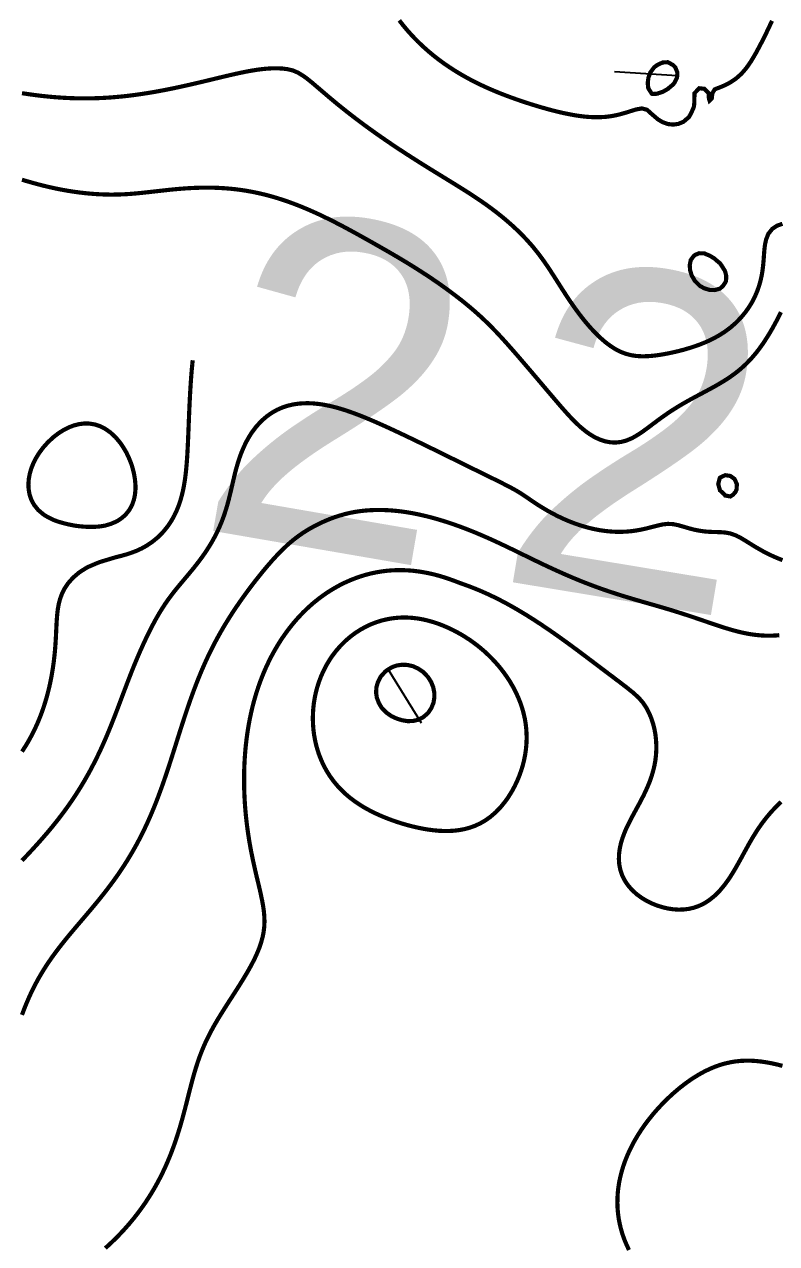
# Model space of a CAD drawing. Extents: x 570309 to 580772, y 150222 to 156182.
# Drawn here: x 575529 to 576974, y 151518 to 153860 of the extents above; entities that cross this region are included whole.
import ezdxf
from ezdxf.enums import TextEntityAlignment as Align

# ---------------------------------------------------------------- set-up
doc = ezdxf.new("R2010")
doc.units = 0
for name, color, linetype in [('Contour_Annotations', 2, 'CONTINUOUS'), ('Contour_Hachures', 3, 'CONTINUOUS'), ('Contour_Lines', 1, 'CONTINUOUS')]:
    doc.layers.add(name, color=color, linetype=linetype)
doc.styles.get("Standard").update_dxf_attribs({"font": 'txt', "width": 1.371482})

msp = doc.modelspace()

# ---------------------------------------------------------------- linework, layer by layer
at = {"layer": 'Contour_Hachures', "color": 7}
for p, q in [((576782.98, 153760.65), (576662.7, 153768.67)), ((576228.15, 152620.92), (576291.37, 152518.27))]:
    msp.add_line(p, q, dxfattribs=at)
at = {"layer": 'Contour_Lines', "color": 7, "const_width": 8, "flags": 128}
for points in [[(576965.24, 153866.45), (576960.9, 153857.31), (576956.16, 153847.3), (576955.24, 153845.34), (576951.22, 153837.3), (576946.24, 153827.29), (576945.23, 153825.25), (576941.03, 153817.29), (576935.72, 153807.29), (576935.23, 153806.36), (576929.99, 153797.28), (576925.22, 153789.3), (576923.89, 153787.28), (576916.93, 153777.27), (576915.22, 153774.98), (576908.58, 153767.27), (576905.22, 153763.71), (576897.96, 153757.26), (576895.21, 153755.03), (576885.21, 153748.31), (576883.3, 153747.26), (576875.2, 153743.03), (576865.2, 153738.72), (576861.22, 153737.25), (576855.2, 153734.96), (576850.51, 153727.25), (576849.43, 153717.24), (576845.19, 153713.25), (576843.98, 153717.24), (576843.85, 153727.25), (576835.19, 153735.9), (576825.18, 153737.02), (576816.24, 153727.25), (576816.09, 153717.24), (576815.79, 153707.24), (576815.18, 153701.79), (576813.52, 153697.24), (576808.8, 153687.23), (576805.18, 153681.02), (576800.42, 153677.23), (576795.17, 153672.62), (576785.17, 153668.51), (576775.49, 153667.22), (576775.16, 153667.17), (576774.61, 153667.22), (576765.16, 153668.24), (576755.15, 153671.84), (576746.06, 153677.23), (576745.15, 153677.99), (576735.15, 153686.66), (576734.33, 153687.23), (576725.14, 153695.6), (576719.08, 153697.24), (576715.14, 153698.28), (576710.17, 153697.24), (576705.13, 153696.54), (576695.13, 153693.5), (576685.13, 153690.3), (576675.12, 153687.44), (576674.31, 153687.23), (576665.12, 153685.02), (576655.11, 153683.2), (576645.11, 153682), (576635.11, 153681.39), (576625.1, 153681.32), (576615.1, 153681.73), (576605.09, 153682.57), (576595.09, 153683.79), (576585.09, 153685.35), (576575.08, 153687.2), (576574.93, 153687.23), (576565.08, 153689.25), (576555.07, 153691.54), (576545.07, 153694.02), (576535.07, 153696.68), (576533.15, 153697.24), (576525.06, 153699.47), (576515.06, 153702.4), (576505.05, 153705.46), (576499.54, 153707.24), (576495.05, 153708.65), (576485.05, 153711.95), (576475.04, 153715.38), (576469.84, 153717.24), (576465.04, 153718.94), (576455.03, 153722.65), (576445.03, 153726.52), (576443.22, 153727.25), (576435.03, 153730.56), (576425.02, 153734.78), (576419.46, 153737.25), (576415.02, 153739.22), (576405.01, 153743.89), (576398.13, 153747.26), (576395.01, 153748.8), (576385.01, 153753.97), (576378.97, 153757.26), (576375, 153759.44), (576365, 153765.22), (576361.63, 153767.27), (576354.99, 153771.35), (576345.84, 153777.27), (576344.99, 153777.83), (576334.98, 153784.73), (576331.46, 153787.28), (576324.98, 153792.05), (576318.22, 153797.28), (576314.98, 153799.85), (576306.01, 153807.29), (576304.97, 153808.17), (576294.97, 153817.06), (576294.72, 153817.29), (576284.96, 153826.6), (576284.27, 153827.29), (576274.96, 153836.87), (576274.55, 153837.3), (576265.53, 153847.3), (576264.96, 153847.96), (576257.13, 153857.31), (576254.95, 153860.05), (576249.32, 153867.31)], [(576985.25, 153476.72), (576975.24, 153473.23), (576966.01, 153467.13), (576965.24, 153466.3), (576957.92, 153457.13), (576955.24, 153450.11), (576953.99, 153447.12), (576951.74, 153437.12), (576950.52, 153427.11), (576949.74, 153417.11), (576949.04, 153407.1), (576948.16, 153397.1), (576946.93, 153387.1), (576945.25, 153377.09), (576945.23, 153377.03), (576943.01, 153367.09), (576940.16, 153357.08), (576936.63, 153347.08), (576935.23, 153343.73), (576932.34, 153337.07), (576927.24, 153327.07), (576925.22, 153323.58), (576921.18, 153317.06), (576915.22, 153308.44), (576914.16, 153307.06), (576905.92, 153297.05), (576905.22, 153296.25), (576896.2, 153287.05), (576895.21, 153286.08), (576885.21, 153277.41), (576884.72, 153277.05), (576875.2, 153269.95), (576870.71, 153267.04), (576865.2, 153263.46), (576855.2, 153257.79), (576853.67, 153257.04), (576845.19, 153252.78), (576835.19, 153248.35), (576831.78, 153247.03), (576825.18, 153244.41), (576815.18, 153240.87), (576805.18, 153237.68), (576802.86, 153237.03), (576795.17, 153234.8), (576785.17, 153232.2), (576775.16, 153229.85), (576765.16, 153227.74), (576761.18, 153227.02), (576755.15, 153225.89), (576745.15, 153224.35), (576735.15, 153223.17), (576725.14, 153222.43), (576715.14, 153222.26), (576705.13, 153222.82), (576695.13, 153224.29), (576685.13, 153226.85), (576684.63, 153227.02), (576675.12, 153230.58), (576665.12, 153235.61), (576662.81, 153237.03), (576655.11, 153241.9), (576648.24, 153247.03), (576645.11, 153249.43), (576636.32, 153257.04), (576635.11, 153258.11), (576625.95, 153267.04), (576625.1, 153267.88), (576616.59, 153277.05), (576615.1, 153278.69), (576607.97, 153287.05), (576605.09, 153290.5), (576599.9, 153297.05), (576595.09, 153303.27), (576592.27, 153307.06), (576585.09, 153316.93), (576584.99, 153317.06), (576578.07, 153327.07), (576575.08, 153331.46), (576571.35, 153337.07), (576565.08, 153346.66), (576564.81, 153347.08), (576558.41, 153357.08), (576555.07, 153362.32), (576552.05, 153367.09), (576545.66, 153377.09), (576545.07, 153378.02), (576539.18, 153387.1), (576535.07, 153393.31), (576532.49, 153397.1), (576525.53, 153407.1), (576525.06, 153407.77), (576518.16, 153417.11), (576515.06, 153421.2), (576510.32, 153427.11), (576505.05, 153433.54), (576501.94, 153437.12), (576495.05, 153444.9), (576492.95, 153447.12), (576485.05, 153455.42), (576483.31, 153457.13), (576475.04, 153465.24), (576472.99, 153467.13), (576465.04, 153474.48), (576462, 153477.14), (576455.03, 153483.22), (576450.32, 153487.14), (576445.03, 153491.53), (576437.94, 153497.15), (576435.03, 153499.44), (576425.02, 153507), (576424.81, 153507.15), (576415.02, 153514.25), (576410.88, 153517.15), (576405.01, 153521.22), (576396.19, 153527.16), (576395.01, 153527.94), (576385.01, 153534.47), (576380.83, 153537.16), (576375, 153540.86), (576365, 153547.14), (576364.95, 153547.17), (576354.99, 153553.35), (576348.81, 153557.17), (576344.99, 153559.51), (576334.98, 153565.66), (576332.52, 153567.18), (576324.98, 153571.8), (576316.26, 153577.18), (576314.98, 153577.97), (576304.97, 153584.16), (576300.13, 153587.19), (576294.97, 153590.41), (576284.96, 153596.7), (576284.19, 153597.19), (576274.96, 153603.06), (576268.52, 153607.19), (576264.96, 153609.49), (576254.95, 153616.01), (576253.13, 153617.2), (576244.95, 153622.61), (576238.05, 153627.2), (576234.94, 153629.3), (576224.94, 153636.09), (576223.31, 153637.21), (576214.94, 153643), (576208.89, 153647.21), (576204.93, 153650.02), (576194.93, 153657.14), (576194.82, 153657.22), (576184.92, 153664.42), (576181.07, 153667.22), (576174.92, 153671.82), (576167.68, 153677.23), (576164.92, 153679.35), (576154.91, 153687.04), (576154.66, 153687.23), (576144.91, 153694.91), (576141.94, 153697.24), (576134.9, 153702.94), (576129.58, 153707.24), (576124.9, 153711.14), (576117.54, 153717.24), (576114.9, 153719.49), (576105.74, 153727.25), (576104.89, 153727.98), (576094.89, 153736.55), (576094.06, 153737.25), (576084.88, 153745.06), (576082.29, 153747.26), (576074.88, 153753.28), (576069.77, 153757.26), (576064.88, 153760.74), (576054.87, 153766.82), (576053.88, 153767.27), (576044.87, 153771.12), (576034.86, 153773.54), (576024.86, 153774.82), (576014.86, 153775.31), (576004.85, 153775.2), (575994.85, 153774.61), (575984.84, 153773.61), (575974.84, 153772.27), (575964.84, 153770.65), (575954.83, 153768.8), (575947.35, 153767.27), (575944.83, 153766.76), (575934.82, 153764.58), (575924.82, 153762.3), (575914.82, 153759.95), (575904.81, 153757.56), (575903.6, 153757.26), (575894.81, 153755.15), (575884.8, 153752.73), (575874.8, 153750.33), (575864.79, 153747.95), (575861.85, 153747.26), (575854.79, 153745.61), (575844.79, 153743.32), (575834.78, 153741.08), (575824.78, 153738.9), (575816.97, 153737.25), (575814.77, 153736.8), (575804.77, 153734.76), (575794.77, 153732.82), (575784.76, 153730.96), (575774.76, 153729.2), (575764.75, 153727.55), (575762.82, 153727.25), (575754.75, 153726), (575744.75, 153724.57), (575734.74, 153723.25), (575724.74, 153722.06), (575714.73, 153721), (575704.73, 153720.08), (575694.73, 153719.29), (575684.72, 153718.64), (575674.72, 153718.14), (575664.71, 153717.78), (575654.71, 153717.56), (575644.71, 153717.49), (575634.7, 153717.57), (575624.7, 153717.79), (575614.69, 153718.16), (575604.69, 153718.67), (575594.69, 153719.32), (575584.68, 153720.1), (575574.68, 153721.03), (575564.67, 153722.08), (575554.67, 153723.25), (575544.67, 153724.56), (575534.66, 153725.98), (575526.36, 153727.25), (575524.66, 153727.51)], [(576735.15, 153725.98), (576733.72, 153727.25), (576727.46, 153737.25), (576726.47, 153747.26), (576727.8, 153757.26), (576731.4, 153767.27), (576735.15, 153772.19), (576738.91, 153777.27), (576745.15, 153781.9), (576755.15, 153786.46), (576765.16, 153786.98), (576775.16, 153781.48), (576779.29, 153777.27), (576783.42, 153767.27), (576782.76, 153757.26), (576777.66, 153747.26), (576775.16, 153744.17), (576766.74, 153737.25), (576765.16, 153735.75), (576755.15, 153730.01), (576746.28, 153727.25), (576745.15, 153726.51), (576735.15, 153725.98)], [(576982.36, 153307.06), (576977.34, 153297.05), (576975.24, 153292.98), (576972.08, 153287.05), (576966.59, 153277.05), (576965.24, 153274.62), (576960.77, 153267.04), (576955.24, 153257.96), (576954.63, 153257.04), (576948.01, 153247.03), (576945.23, 153242.94), (576940.87, 153237.03), (576935.23, 153229.6), (576933.08, 153227.02), (576925.22, 153217.83), (576924.46, 153217.02), (576915.22, 153207.46), (576914.74, 153207.01), (576905.22, 153198.32), (576903.63, 153197.01), (576895.21, 153190.21), (576890.85, 153187.01), (576885.21, 153182.95), (576876.2, 153177), (576875.2, 153176.36), (576865.2, 153170.25), (576859.55, 153167), (576855.2, 153164.52), (576845.19, 153159.02), (576841.41, 153156.99), (576835.19, 153153.66), (576825.18, 153148.34), (576822.65, 153146.99), (576815.18, 153142.99), (576805.18, 153137.5), (576804.26, 153136.98), (576795.17, 153131.85), (576786.97, 153126.98), (576785.17, 153125.91), (576775.16, 153119.68), (576771.06, 153116.97), (576765.16, 153113.1), (576756.43, 153106.97), (576755.15, 153106.09), (576745.15, 153098.82), (576742.73, 153096.96), (576735.15, 153091.36), (576729.44, 153086.96), (576725.14, 153083.84), (576715.75, 153076.96), (576715.14, 153076.54), (576705.13, 153070.09), (576699.66, 153066.95), (576695.13, 153064.56), (576685.13, 153060.41), (576675.12, 153057.74), (576667.78, 153056.95), (576665.12, 153056.65), (576657.54, 153056.95), (576655.11, 153057.05), (576645.11, 153058.9), (576635.11, 153062.15), (576625.1, 153066.66), (576624.56, 153066.95), (576615.1, 153072.71), (576608.99, 153076.96), (576605.09, 153079.98), (576596.74, 153086.96), (576595.09, 153088.47), (576586.17, 153096.96), (576585.09, 153098.08), (576576.55, 153106.97), (576575.08, 153108.58), (576567.47, 153116.97), (576565.08, 153119.72), (576558.7, 153126.98), (576555.07, 153131.24), (576550.1, 153136.98), (576545.07, 153142.94), (576541.58, 153146.99), (576535.07, 153154.71), (576533.1, 153156.99), (576525.06, 153166.48), (576524.62, 153167), (576516.13, 153177), (576515.06, 153178.28), (576507.62, 153187.01), (576505.05, 153190.07), (576499.1, 153197.01), (576495.05, 153201.81), (576490.55, 153207.01), (576485.05, 153213.48), (576481.96, 153217.02), (576475.04, 153225.08), (576473.32, 153227.02), (576465.04, 153236.53), (576464.59, 153237.03), (576455.72, 153247.03), (576455.03, 153247.82), (576446.66, 153257.04), (576445.03, 153258.85), (576437.36, 153267.04), (576435.03, 153269.54), (576427.72, 153277.05), (576425.02, 153279.82), (576417.69, 153287.05), (576415.02, 153289.67), (576407.17, 153297.05), (576405.01, 153299.06), (576396.1, 153307.06), (576395.01, 153308.03), (576385.01, 153316.61), (576384.46, 153317.06), (576375, 153324.86), (576372.24, 153327.07), (576365, 153332.82), (576359.49, 153337.07), (576354.99, 153340.52), (576346.21, 153347.08), (576344.99, 153347.99), (576334.98, 153355.25), (576332.41, 153357.08), (576324.98, 153362.34), (576318.08, 153367.09), (576314.98, 153369.22), (576304.97, 153375.95), (576303.23, 153377.09), (576294.97, 153382.52), (576287.83, 153387.1), (576284.96, 153388.94), (576274.96, 153395.23), (576271.91, 153397.1), (576264.96, 153401.4), (576255.49, 153407.1), (576254.95, 153407.43), (576244.95, 153413.4), (576238.59, 153417.11), (576234.94, 153419.26), (576224.94, 153425.05), (576221.32, 153427.11), (576214.94, 153430.79), (576204.93, 153436.48), (576203.8, 153437.12), (576194.93, 153442.15), (576186.07, 153447.12), (576184.92, 153447.77), (576174.92, 153453.36), (576168.09, 153457.13), (576164.92, 153458.89), (576154.91, 153464.35), (576149.73, 153467.13), (576144.91, 153469.73), (576134.9, 153475), (576130.76, 153477.14), (576124.9, 153480.17), (576114.9, 153485.2), (576110.91, 153487.14), (576104.89, 153490.09), (576094.89, 153494.83), (576089.8, 153497.15), (576084.88, 153499.4), (576074.88, 153503.81), (576066.94, 153507.15), (576064.88, 153508.02), (576054.87, 153512.06), (576044.87, 153515.88), (576041.34, 153517.15), (576034.86, 153519.5), (576024.86, 153522.9), (576014.86, 153526.07), (576011.17, 153527.16), (576004.85, 153529.03), (575994.85, 153531.74), (575984.84, 153534.22), (575974.84, 153536.45), (575971.25, 153537.16), (575964.84, 153538.44), (575954.83, 153540.2), (575944.83, 153541.72), (575934.82, 153543.01), (575924.82, 153544.06), (575914.82, 153544.89), (575904.81, 153545.51), (575894.81, 153545.91), (575884.8, 153546.11), (575874.8, 153546.11), (575864.79, 153545.93), (575854.79, 153545.58), (575844.79, 153545.06), (575834.78, 153544.39), (575824.78, 153543.58), (575814.77, 153542.66), (575804.77, 153541.64), (575794.77, 153540.55), (575784.76, 153539.41), (575774.76, 153538.27), (575764.84, 153537.16), (575764.75, 153537.15), (575754.75, 153536.08), (575744.75, 153535.11), (575734.74, 153534.26), (575724.74, 153533.58), (575714.73, 153533.1), (575704.73, 153532.82), (575694.73, 153532.76), (575684.72, 153532.92), (575674.72, 153533.3), (575664.71, 153533.89), (575654.71, 153534.68), (575644.71, 153535.68), (575634.7, 153536.86), (575632.51, 153537.16), (575624.7, 153538.22), (575614.69, 153539.75), (575604.69, 153541.48), (575594.69, 153543.39), (575584.68, 153545.49), (575577.32, 153547.17), (575574.68, 153547.76), (575564.67, 153550.17), (575554.67, 153552.75), (575544.67, 153555.49), (575538.84, 153557.17), (575534.66, 153558.35), (575524.66, 153561.31)], [(576835.19, 153352.82), (576827.19, 153357.08), (576825.18, 153358.9), (576816.91, 153367.09), (576815.18, 153370.29), (576811.03, 153377.09), (576807.9, 153387.1), (576807.11, 153397.1), (576809.13, 153407.1), (576815.18, 153415.33), (576817.86, 153417.11), (576825.18, 153420.15), (576835.19, 153419.97), (576841.34, 153417.11), (576845.19, 153415.75), (576855.2, 153409.55), (576857.75, 153407.1), (576865.2, 153400.91), (576867.94, 153397.1), (576874.28, 153387.1), (576875.2, 153384.79), (576877.21, 153377.09), (576876.88, 153367.09), (576875.2, 153363.55), (576870.78, 153357.08), (576865.2, 153352.26), (576855.2, 153349.41), (576845.19, 153349.74), (576835.19, 153352.82)], [(575851.74, 153207.01), (575850.8, 153197.01), (575849.96, 153187.01), (575849.2, 153177), (575848.52, 153167), (575847.91, 153156.99), (575847.34, 153146.99), (575846.82, 153136.98), (575846.35, 153126.98), (575845.9, 153116.97), (575845.47, 153106.97), (575845.06, 153096.96), (575844.79, 153090.19), (575844.66, 153086.96), (575844.26, 153076.96), (575843.84, 153066.95), (575843.4, 153056.95), (575842.92, 153046.94), (575842.39, 153036.94), (575841.77, 153026.93), (575841.04, 153016.93), (575840.17, 153006.92), (575839.12, 152996.92), (575837.84, 152986.91), (575836.28, 152976.91), (575834.78, 152969), (575834.39, 152966.91), (575832.11, 152956.9), (575829.36, 152946.9), (575826.05, 152936.89), (575824.78, 152933.63), (575822.12, 152926.89), (575817.43, 152916.88), (575814.77, 152912.04), (575811.86, 152906.88), (575805.24, 152896.87), (575804.77, 152896.24), (575797.33, 152886.87), (575794.77, 152884.01), (575787.8, 152876.87), (575784.76, 152874.05), (575776.07, 152866.86), (575774.76, 152865.85), (575764.75, 152859.06), (575760.92, 152856.86), (575754.75, 152853.42), (575744.75, 152848.81), (575739.54, 152846.85), (575734.74, 152844.98), (575724.74, 152841.71), (575714.73, 152838.95), (575706.24, 152836.85), (575704.73, 152836.4), (575694.73, 152833.45), (575684.72, 152830.4), (575674.72, 152827.37), (575673.02, 152826.84), (575664.71, 152823.38), (575654.71, 152819.11), (575649.78, 152816.84), (575644.71, 152813.73), (575634.7, 152807.33), (575633.95, 152806.83), (575624.7, 152798.8), (575622.42, 152796.83), (575614.69, 152788.09), (575613.57, 152786.82), (575606.78, 152776.82), (575604.69, 152772.78), (575601.68, 152766.82), (575597.96, 152756.81), (575595.29, 152746.81), (575594.69, 152743.55), (575593.5, 152736.8), (575592.31, 152726.8), (575591.51, 152716.79), (575590.93, 152706.79), (575590.45, 152696.78), (575589.98, 152686.78), (575589.43, 152676.77), (575588.77, 152666.77), (575587.96, 152656.77), (575586.97, 152646.76), (575585.81, 152636.76), (575584.68, 152628.48), (575584.45, 152626.75), (575582.9, 152616.75), (575581.14, 152606.74), (575579.16, 152596.74), (575576.95, 152586.73), (575574.68, 152577.46), (575574.5, 152576.73), (575571.81, 152566.73), (575568.84, 152556.72), (575565.59, 152546.72), (575564.67, 152544.12), (575562.05, 152536.71), (575558.18, 152526.71), (575554.67, 152518.35), (575553.97, 152516.7), (575549.4, 152506.7), (575544.67, 152497.14), (575544.44, 152496.69), (575539.06, 152486.69), (575534.66, 152479.08), (575533.25, 152476.68), (575526.95, 152466.68), (575524.66, 152463.25)], [(575852.56, 153214.68), (575851.74, 153207.01)], [(576985.25, 152830.84), (576975.24, 152834.82), (576970.44, 152836.85), (576965.24, 152839.24), (576955.24, 152844.09), (576949.76, 152846.85), (576945.23, 152849.39), (576935.23, 152855.11), (576932.12, 152856.86), (576925.22, 152861.25), (576916.01, 152866.86), (576915.22, 152867.41), (576905.22, 152873.47), (576898.25, 152876.87), (576895.21, 152878.49), (576885.21, 152882.07), (576875.2, 152883.91), (576865.2, 152884.6), (576855.2, 152884.84), (576845.19, 152885.19), (576835.19, 152886.01), (576829.22, 152886.87), (576825.18, 152887.42), (576815.18, 152889.45), (576805.18, 152892.1), (576795.17, 152895.09), (576788.7, 152896.87), (576785.17, 152897.94), (576775.16, 152899.99), (576765.16, 152900.5), (576755.15, 152899.39), (576745.15, 152897.18), (576744.09, 152896.87), (576735.15, 152894.6), (576725.14, 152892.02), (576715.14, 152889.73), (576705.13, 152887.87), (576698.03, 152886.87), (576695.13, 152886.48), (576685.13, 152885.59), (576675.12, 152885.19), (576665.12, 152885.27), (576655.11, 152885.83), (576645.11, 152886.84), (576644.93, 152886.87), (576635.11, 152888.27), (576625.1, 152890.14), (576615.1, 152892.43), (576605.09, 152895.14), (576599.52, 152896.87), (576595.09, 152898.24), (576585.09, 152901.73), (576575.08, 152905.64), (576572.18, 152906.88), (576565.08, 152909.93), (576555.07, 152914.62), (576550.58, 152916.88), (576545.07, 152919.71), (576535.07, 152925.19), (576532.12, 152926.89), (576525.06, 152931.07), (576515.73, 152936.89), (576515.06, 152937.33), (576505.05, 152943.97), (576500.68, 152946.9), (576495.05, 152950.87), (576486.06, 152956.9), (576485.05, 152957.6), (576475.04, 152963.74), (576469.41, 152966.91), (576465.04, 152969.28), (576455.03, 152974.52), (576450.38, 152976.91), (576445.03, 152979.61), (576435.03, 152984.62), (576430.37, 152986.91), (576425.02, 152989.56), (576415.02, 152994.47), (576410, 152996.92), (576405.01, 152999.37), (576395.01, 153004.28), (576389.59, 153006.92), (576385.01, 153009.2), (576375, 153014.12), (576369.27, 153016.93), (576365, 153019.06), (576354.99, 153023.99), (576348.98, 153026.93), (576344.99, 153028.92), (576334.98, 153033.85), (576328.65, 153036.94), (576324.98, 153038.77), (576314.98, 153043.67), (576308.24, 153046.94), (576304.97, 153048.56), (576294.97, 153053.44), (576287.68, 153056.95), (576284.96, 153058.28), (576274.96, 153063.11), (576266.91, 153066.95), (576264.96, 153067.9), (576254.95, 153072.66), (576245.82, 153076.96), (576244.95, 153077.37), (576234.94, 153082.03), (576224.94, 153086.63), (576224.2, 153086.96), (576214.94, 153091.14), (576204.93, 153095.57), (576201.69, 153096.96), (576194.93, 153099.89), (576184.92, 153104.07), (576177.74, 153106.97), (576174.92, 153108.11), (576164.92, 153111.94), (576154.91, 153115.57), (576150.78, 153116.97), (576144.91, 153118.95), (576134.9, 153122.03), (576124.9, 153124.79), (576115.81, 153126.98), (576114.9, 153127.2), (576104.89, 153129.17), (576094.89, 153130.7), (576084.88, 153131.72), (576074.88, 153132.19), (576064.88, 153132.05), (576054.87, 153131.24), (576044.87, 153129.69), (576034.86, 153127.29), (576033.9, 153126.98), (576024.86, 153123.98), (576014.86, 153119.61), (576010.07, 153116.97), (576004.85, 153114.03), (575994.85, 153107.03), (575994.77, 153106.97), (575984.84, 153098.34), (575983.5, 153096.96), (575974.84, 153087.57), (575974.35, 153086.96), (575966.83, 153076.96), (575964.84, 153074.09), (575960.44, 153066.95), (575954.84, 153056.95), (575954.83, 153056.93), (575950.14, 153046.94), (575945.94, 153036.94), (575944.83, 153034.04), (575942.31, 153026.93), (575939.1, 153016.93), (575936.19, 153006.92), (575934.82, 153001.82), (575933.58, 152996.92), (575931.18, 152986.91), (575928.87, 152976.91), (575926.55, 152966.91), (575924.82, 152959.7), (575924.17, 152956.9), (575921.71, 152946.9), (575919.02, 152936.89), (575916.02, 152926.89), (575914.82, 152923.27), (575912.73, 152916.88), (575909.08, 152906.88), (575904.97, 152896.87), (575904.81, 152896.53), (575900.48, 152886.87), (575895.47, 152876.87), (575894.81, 152875.64), (575890.01, 152866.86), (575884.8, 152858.14), (575884.02, 152856.86), (575877.55, 152846.85), (575874.8, 152842.83), (575870.59, 152836.85), (575864.79, 152828.98), (575863.16, 152826.84), (575855.32, 152816.84), (575854.79, 152816.16), (575847.14, 152806.83), (575844.79, 152803.94), (575838.76, 152796.83), (575834.78, 152792.01), (575830.33, 152786.82), (575824.78, 152780.04), (575822.07, 152776.82), (575814.77, 152767.61), (575814.13, 152766.82), (575806.62, 152756.81), (575804.77, 152754.16), (575799.63, 152746.81), (575794.77, 152739.31), (575793.14, 152736.8), (575787.07, 152726.8), (575784.76, 152722.75), (575781.37, 152716.79), (575775.97, 152706.79), (575774.76, 152704.44), (575770.8, 152696.78), (575765.85, 152686.78), (575764.75, 152684.48), (575761.06, 152676.77), (575756.45, 152666.77), (575754.75, 152662.97), (575751.97, 152656.77), (575747.63, 152646.76), (575744.75, 152639.92), (575743.41, 152636.76), (575739.29, 152626.75), (575735.29, 152616.75), (575734.74, 152615.36), (575731.35, 152606.74), (575727.49, 152596.74), (575724.74, 152589.5), (575723.69, 152586.73), (575719.91, 152576.73), (575716.15, 152566.73), (575714.73, 152562.94), (575712.39, 152556.72), (575708.61, 152546.72), (575704.8, 152536.71), (575704.73, 152536.54), (575700.91, 152526.71), (575696.96, 152516.7), (575694.73, 152511.14), (575692.92, 152506.7), (575688.77, 152496.69), (575684.72, 152487.19), (575684.5, 152486.69), (575680.09, 152476.68), (575675.53, 152466.68), (575674.72, 152464.95), (575670.8, 152456.68), (575665.89, 152446.67), (575664.71, 152444.34), (575660.79, 152436.67), (575655.49, 152426.66), (575654.71, 152425.24), (575649.96, 152416.66), (575644.71, 152407.5), (575644.21, 152406.65), (575638.22, 152396.65), (575634.7, 152390.96), (575631.98, 152386.64), (575625.49, 152376.64), (575624.7, 152375.44), (575618.73, 152366.63), (575614.69, 152360.83), (575611.71, 152356.63), (575604.69, 152346.99), (575604.42, 152346.63), (575596.85, 152336.62), (575594.69, 152333.82), (575589, 152326.62), (575584.68, 152321.23), (575580.89, 152316.61), (575574.68, 152309.14), (575572.53, 152306.61), (575564.67, 152297.48), (575563.91, 152296.6), (575555.05, 152286.6), (575554.67, 152286.17), (575545.96, 152276.59), (575544.67, 152275.18), (575536.66, 152266.59), (575534.66, 152264.44), (575527.19, 152256.59), (575524.66, 152253.91)], [(575634.7, 152895.95), (575627.61, 152896.87), (575624.7, 152897.34), (575614.69, 152899.31), (575604.69, 152901.73), (575594.69, 152904.66), (575588.24, 152906.88), (575584.68, 152908.4), (575574.68, 152913.28), (575568.41, 152916.88), (575564.67, 152919.64), (575556.08, 152926.89), (575554.67, 152928.48), (575547.96, 152936.89), (575544.67, 152942.81), (575542.57, 152946.9), (575539.2, 152956.9), (575537.42, 152966.91), (575536.98, 152976.91), (575537.75, 152986.91), (575539.63, 152996.92), (575542.55, 153006.92), (575544.67, 153012.36), (575546.55, 153016.93), (575551.65, 153026.93), (575554.67, 153031.99), (575557.89, 153036.94), (575564.67, 153046.17), (575565.3, 153046.94), (575574.21, 153056.95), (575574.68, 153057.43), (575584.68, 153066.72), (575584.96, 153066.95), (575594.69, 153074.42), (575598.61, 153076.96), (575604.69, 153080.77), (575614.69, 153085.84), (575617.65, 153086.96), (575624.7, 153089.62), (575634.7, 153092.12), (575644.71, 153093.29), (575654.71, 153093.05), (575664.71, 153091.32), (575674.72, 153087.98), (575676.76, 153086.96), (575684.72, 153082.88), (575693.15, 153076.96), (575694.73, 153075.81), (575704.23, 153066.95), (575704.73, 153066.47), (575712.65, 153056.95), (575714.73, 153054.29), (575719.52, 153046.94), (575724.74, 153038.26), (575725.41, 153036.94), (575730.09, 153026.93), (575734.18, 153016.93), (575734.74, 153015.35), (575737.31, 153006.92), (575739.75, 152996.92), (575741.51, 152986.91), (575742.5, 152976.91), (575742.61, 152966.91), (575741.71, 152956.9), (575739.63, 152946.9), (575736.15, 152936.89), (575734.74, 152934.18), (575730.61, 152926.89), (575724.74, 152919.47), (575722.41, 152916.88), (575714.73, 152910.57), (575709.33, 152906.88), (575704.73, 152904.43), (575694.73, 152900.29), (575684.72, 152897.31), (575682.42, 152896.87), (575674.72, 152895.63), (575664.71, 152894.8), (575654.71, 152894.65), (575644.71, 152895.05), (575634.7, 152895.95)], [(576875.2, 152954.93), (576873.85, 152956.9), (576865.2, 152964.84), (576864.64, 152966.91), (576861.87, 152976.91), (576864.38, 152986.91), (576865.2, 152989.13), (576875.2, 152993.99), (576885.21, 152992.52), (576892.85, 152986.91), (576895.21, 152982.2), (576897.6, 152976.91), (576897.22, 152966.91), (576895.21, 152962.17), (576890.74, 152956.9), (576885.21, 152953.16), (576875.2, 152954.93)], [(576979.19, 152686.78), (576975.24, 152686.38), (576965.24, 152685.84), (576955.24, 152685.78), (576945.23, 152686.2), (576938.87, 152686.78), (576935.23, 152687.1), (576925.22, 152688.42), (576915.22, 152690.18), (576905.22, 152692.33), (576895.21, 152694.84), (576888.29, 152696.78), (576885.21, 152697.63), (576875.2, 152700.63), (576865.2, 152703.83), (576856.36, 152706.79), (576855.2, 152707.17), (576845.19, 152710.56), (576835.19, 152714), (576827.09, 152716.79), (576825.18, 152717.44), (576815.18, 152720.84), (576805.18, 152724.18), (576797.19, 152726.8), (576795.17, 152727.45), (576785.17, 152730.64), (576775.16, 152733.74), (576765.16, 152736.77), (576765.06, 152736.8), (576755.15, 152739.74), (576745.15, 152742.65), (576735.15, 152745.54), (576730.77, 152746.81), (576725.14, 152748.41), (576715.14, 152751.29), (576705.13, 152754.2), (576696.35, 152756.81), (576695.13, 152757.16), (576685.13, 152760.17), (576675.12, 152763.27), (576665.12, 152766.47), (576664.1, 152766.82), (576655.11, 152769.74), (576645.11, 152773.14), (576635.11, 152776.67), (576634.69, 152776.82), (576625.1, 152780.28), (576615.1, 152784.03), (576607.95, 152786.82), (576605.09, 152787.91), (576595.09, 152791.9), (576585.09, 152796.03), (576583.24, 152796.83), (576575.08, 152800.26), (576565.08, 152804.62), (576560.15, 152806.83), (576555.07, 152809.08), (576545.07, 152813.63), (576538.2, 152816.84), (576535.07, 152818.28), (576525.06, 152823), (576517.06, 152826.84), (576515.06, 152827.8), (576505.05, 152832.64), (576496.41, 152836.85), (576495.05, 152837.51), (576485.05, 152842.4), (576475.92, 152846.85), (576475.04, 152847.28), (576465.04, 152852.15), (576455.24, 152856.86), (576455.03, 152856.95), (576445.03, 152861.71), (576435.03, 152866.37), (576433.94, 152866.86), (576425.02, 152870.94), (576415.02, 152875.38), (576411.57, 152876.87), (576405.01, 152879.71), (576395.01, 152883.9), (576387.63, 152886.87), (576385.01, 152887.94), (576375, 152891.84), (576365, 152895.57), (576361.32, 152896.87), (576354.99, 152899.15), (576344.99, 152902.56), (576334.98, 152905.77), (576331.29, 152906.88), (576324.98, 152908.81), (576314.98, 152911.66), (576304.97, 152914.3), (576294.97, 152916.71), (576294.18, 152916.88), (576284.96, 152918.94), (576274.96, 152920.92), (576264.96, 152922.65), (576254.95, 152924.12), (576244.95, 152925.32), (576234.94, 152926.23), (576224.94, 152926.85), (576223.76, 152926.89), (576214.94, 152927.17), (576204.93, 152927.16), (576197.24, 152926.89), (576194.93, 152926.81), (576184.92, 152926.11), (576174.92, 152925.04), (576164.92, 152923.57), (576154.91, 152921.67), (576144.91, 152919.31), (576136.38, 152916.88), (576134.9, 152916.47), (576124.9, 152913.24), (576114.9, 152909.48), (576108.79, 152906.88), (576104.89, 152905.25), (576094.89, 152900.61), (576087.68, 152896.87), (576084.88, 152895.45), (576074.88, 152889.83), (576070.15, 152886.87), (576064.88, 152883.59), (576055.24, 152876.87), (576054.87, 152876.61), (576044.87, 152868.92), (576042.48, 152866.86), (576034.86, 152860.36), (576031.17, 152856.86), (576024.86, 152850.93), (576020.89, 152846.85), (576014.86, 152840.72), (576011.33, 152836.85), (576004.85, 152829.81), (576002.3, 152826.84), (575994.85, 152818.27), (575993.67, 152816.84), (575985.36, 152806.83), (575984.84, 152806.21), (575977.34, 152796.83), (575974.84, 152793.69), (575969.54, 152786.82), (575964.84, 152780.7), (575961.93, 152776.82), (575954.83, 152767.24), (575954.53, 152766.82), (575947.33, 152756.81), (575944.83, 152753.27), (575940.33, 152746.81), (575934.82, 152738.71), (575933.54, 152736.8), (575926.96, 152726.8), (575924.82, 152723.45), (575920.6, 152716.79), (575914.82, 152707.35), (575914.47, 152706.79), (575908.56, 152696.78), (575904.81, 152690.18), (575902.88, 152686.78), (575897.42, 152676.77), (575894.81, 152671.79), (575892.18, 152666.77), (575887.14, 152656.77), (575884.8, 152651.93), (575882.3, 152646.76), (575877.65, 152636.76), (575874.8, 152630.35), (575873.19, 152626.75), (575868.89, 152616.75), (575864.79, 152606.84), (575864.76, 152606.74), (575860.75, 152596.74), (575856.9, 152586.73), (575854.79, 152581.08), (575853.16, 152576.73), (575849.53, 152566.73), (575846.02, 152556.72), (575844.79, 152553.12), (575842.58, 152546.72), (575839.22, 152536.71), (575835.93, 152526.71), (575834.78, 152523.15), (575832.68, 152516.7), (575829.48, 152506.7), (575826.31, 152496.69), (575824.78, 152491.81), (575823.15, 152486.69), (575820, 152476.68), (575816.85, 152466.68), (575814.77, 152460.11), (575813.68, 152456.68), (575810.47, 152446.67), (575807.23, 152436.67), (575804.77, 152429.17), (575803.93, 152426.66), (575800.58, 152416.66), (575797.14, 152406.65), (575794.77, 152399.86), (575793.62, 152396.65), (575790, 152386.64), (575786.27, 152376.64), (575784.76, 152372.68), (575782.42, 152366.63), (575778.43, 152356.63), (575774.76, 152347.75), (575774.28, 152346.63), (575769.99, 152336.62), (575765.51, 152326.62), (575764.75, 152324.97), (575760.85, 152316.61), (575755.99, 152306.61), (575754.75, 152304.13), (575750.92, 152296.6), (575745.62, 152286.6), (575744.75, 152284.99), (575740.1, 152276.59), (575734.74, 152267.31), (575734.32, 152266.59), (575728.3, 152256.59), (575724.74, 152250.87), (575722.01, 152246.58), (575715.46, 152236.58), (575714.73, 152235.5), (575708.64, 152226.57), (575704.73, 152221.02), (575701.55, 152216.57), (575694.73, 152207.29), (575694.18, 152206.56), (575686.58, 152196.56), (575684.72, 152194.18), (575678.73, 152186.55), (575674.72, 152181.56), (575670.67, 152176.55), (575664.71, 152169.33), (575662.42, 152166.54), (575654.71, 152157.37), (575654.02, 152156.54), (575645.53, 152146.54), (575644.71, 152145.57), (575637.01, 152136.53), (575634.7, 152133.83), (575628.5, 152126.53), (575624.7, 152122.04), (575620.08, 152116.52), (575614.69, 152110.06), (575611.78, 152106.52), (575604.69, 152097.78), (575603.68, 152096.51), (575595.84, 152086.51), (575594.69, 152085), (575588.3, 152076.5), (575584.68, 152071.53), (575581.08, 152066.5), (575574.68, 152057.18), (575574.21, 152056.49), (575567.71, 152046.49), (575564.67, 152041.56), (575561.58, 152036.49), (575555.81, 152026.48), (575554.67, 152024.38), (575550.39, 152016.48), (575545.31, 152006.47), (575544.67, 152005.11), (575540.55, 151996.47), (575536.08, 151986.46), (575534.66, 151983.06), (575531.88, 151976.46), (575527.92, 151966.45), (575524.66, 151957.68)], [(576982.54, 152366.63), (576975.24, 152359.55), (576972.26, 152356.63), (576965.24, 152349.11), (576962.95, 152346.63), (576955.24, 152337.48), (576954.51, 152336.62), (576946.78, 152326.62), (576945.23, 152324.44), (576939.7, 152316.61), (576935.23, 152309.76), (576933.18, 152306.61), (576927.08, 152296.6), (576925.22, 152293.4), (576921.29, 152286.6), (576915.75, 152276.59), (576915.22, 152275.62), (576910.26, 152266.59), (576905.22, 152257.27), (576904.84, 152256.59), (576899.26, 152246.58), (576895.21, 152239.47), (576893.53, 152236.58), (576887.41, 152226.57), (576885.21, 152223.14), (576880.8, 152216.57), (576875.2, 152208.81), (576873.49, 152206.56), (576865.2, 152196.6), (576865.16, 152196.56), (576855.22, 152186.55), (576855.2, 152186.53), (576845.19, 152178.38), (576842.52, 152176.55), (576835.19, 152171.95), (576825.18, 152167.03), (576823.89, 152166.54), (576815.18, 152163.5), (576805.18, 152161.2), (576795.17, 152159.99), (576785.17, 152159.76), (576775.16, 152160.43), (576765.16, 152161.94), (576755.15, 152164.26), (576748.03, 152166.54), (576745.15, 152167.39), (576735.15, 152171.31), (576725.14, 152176.2), (576724.57, 152176.55), (576715.14, 152182.11), (576709.06, 152186.55), (576705.13, 152189.45), (576697.36, 152196.56), (576695.13, 152198.77), (576688.53, 152206.56), (576685.13, 152211.41), (576681.86, 152216.57), (576677.01, 152226.57), (576675.12, 152232.3), (576673.72, 152236.58), (576671.79, 152246.58), (576671.05, 152256.59), (576671.38, 152266.59), (576672.66, 152276.59), (576674.8, 152286.6), (576675.12, 152287.77), (576677.8, 152296.6), (576681.49, 152306.61), (576685.13, 152315.32), (576685.73, 152316.61), (576690.62, 152326.62), (576695.13, 152335.6), (576695.71, 152336.62), (576701.2, 152346.63), (576705.13, 152354.1), (576706.62, 152356.63), (576712.07, 152366.63), (576715.14, 152372.79), (576717.25, 152376.64), (576722.16, 152386.64), (576725.14, 152393.53), (576726.61, 152396.65), (576730.67, 152406.65), (576734.09, 152416.66), (576735.15, 152420.38), (576737.05, 152426.66), (576739.43, 152436.67), (576741.19, 152446.67), (576742.34, 152456.68), (576742.91, 152466.68), (576742.91, 152476.68), (576742.32, 152486.69), (576741.12, 152496.69), (576739.28, 152506.7), (576736.74, 152516.7), (576735.15, 152521.57), (576733.47, 152526.71), (576729.36, 152536.71), (576725.14, 152544.88), (576724.17, 152546.72), (576717.6, 152556.72), (576715.14, 152559.64), (576709.02, 152566.73), (576705.13, 152570.21), (576698.11, 152576.73), (576695.13, 152578.95), (576685.53, 152586.73), (576685.13, 152587.01), (576675.12, 152594.62), (576672.55, 152596.74), (576665.12, 152602.18), (576659.32, 152606.74), (576655.11, 152609.75), (576645.97, 152616.75), (576645.11, 152617.36), (576635.11, 152624.87), (576632.74, 152626.75), (576625.1, 152632.4), (576619.51, 152636.76), (576615.1, 152639.97), (576606.19, 152646.76), (576605.09, 152647.55), (576595.09, 152655.02), (576592.84, 152656.77), (576585.09, 152662.44), (576579.34, 152666.77), (576575.08, 152669.8), (576565.56, 152676.77), (576565.08, 152677.11), (576555.07, 152684.24), (576551.57, 152686.78), (576545.07, 152691.27), (576537.2, 152696.78), (576535.07, 152698.21), (576525.06, 152704.99), (576522.42, 152706.79), (576515.06, 152711.6), (576507.12, 152716.79), (576505.05, 152718.09), (576495.05, 152724.39), (576491.2, 152726.8), (576485.05, 152730.51), (576475.04, 152736.46), (576474.46, 152736.8), (576465.04, 152742.17), (576456.7, 152746.81), (576455.03, 152747.71), (576445.03, 152753), (576437.58, 152756.81), (576435.03, 152758.09), (576425.02, 152762.94), (576416.63, 152766.82), (576415.02, 152767.55), (576405.01, 152771.94), (576395.01, 152776.08), (576393.11, 152776.82), (576385.01, 152779.99), (576375, 152783.69), (576366.16, 152786.82), (576365, 152787.25), (576354.99, 152791.07), (576344.99, 152794.69), (576338.52, 152796.83), (576334.98, 152798), (576324.98, 152800.99), (576314.98, 152803.61), (576304.97, 152805.87), (576299.88, 152806.83), (576294.97, 152807.78), (576284.96, 152809.32), (576274.96, 152810.48), (576264.96, 152811.26), (576254.95, 152811.64), (576244.95, 152811.63), (576234.94, 152811.2), (576224.94, 152810.36), (576214.94, 152809.09), (576204.93, 152807.39), (576202.33, 152806.83), (576194.93, 152805.26), (576184.92, 152802.7), (576174.92, 152799.66), (576166.84, 152796.83), (576164.92, 152796.15), (576154.91, 152792.19), (576144.91, 152787.7), (576143.12, 152786.82), (576134.9, 152782.73), (576124.9, 152777.2), (576124.26, 152776.82), (576114.9, 152771.12), (576108.39, 152766.82), (576104.89, 152764.43), (576094.89, 152757.1), (576094.52, 152756.81), (576084.88, 152749.06), (576082.24, 152746.81), (576074.88, 152740.27), (576071.18, 152736.8), (576064.88, 152730.64), (576061.12, 152726.8), (576054.87, 152720.09), (576051.91, 152716.79), (576044.87, 152708.52), (576043.44, 152706.79), (576035.61, 152696.78), (576034.86, 152695.78), (576028.35, 152686.78), (576024.86, 152681.65), (576021.6, 152676.77), (576015.32, 152666.77), (576014.86, 152665.98), (576009.47, 152656.77), (576004.85, 152648.3), (576004.02, 152646.76), (575998.93, 152636.76), (575994.85, 152628.13), (575994.2, 152626.75), (575989.78, 152616.75), (575985.69, 152606.74), (575984.84, 152604.51), (575981.88, 152596.74), (575978.35, 152586.73), (575975.1, 152576.73), (575974.84, 152575.87), (575972.08, 152566.73), (575969.31, 152556.72), (575966.77, 152546.72), (575964.84, 152538.32), (575964.46, 152536.71), (575962.35, 152526.71), (575960.44, 152516.7), (575958.74, 152506.7), (575957.22, 152496.69), (575955.89, 152486.69), (575954.83, 152477.53), (575954.73, 152476.68), (575953.74, 152466.68), (575952.93, 152456.68), (575952.27, 152446.67), (575951.78, 152436.67), (575951.44, 152426.66), (575951.25, 152416.66), (575951.22, 152406.65), (575951.33, 152396.65), (575951.6, 152386.64), (575952, 152376.64), (575952.55, 152366.63), (575953.25, 152356.63), (575954.08, 152346.63), (575954.83, 152338.84), (575955.06, 152336.62), (575956.18, 152326.62), (575957.45, 152316.61), (575958.85, 152306.61), (575960.39, 152296.6), (575962.06, 152286.6), (575963.86, 152276.59), (575964.84, 152271.33), (575965.79, 152266.59), (575967.86, 152256.59), (575970.03, 152246.58), (575972.27, 152236.58), (575974.57, 152226.57), (575974.84, 152225.33), (575976.98, 152216.57), (575979.39, 152206.56), (575981.73, 152196.56), (575983.94, 152186.55), (575984.84, 152181.85), (575986.01, 152176.55), (575987.83, 152166.54), (575989.23, 152156.54), (575990.11, 152146.54), (575990.37, 152136.53), (575989.92, 152126.53), (575988.7, 152116.52), (575986.68, 152106.52), (575984.84, 152099.94), (575983.92, 152096.51), (575980.54, 152086.51), (575976.45, 152076.5), (575974.84, 152073.04), (575971.88, 152066.5), (575966.82, 152056.49), (575964.84, 152052.87), (575961.41, 152046.49), (575955.63, 152036.49), (575954.83, 152035.16), (575949.67, 152026.48), (575944.83, 152018.71), (575943.45, 152016.48), (575937.11, 152006.47), (575934.82, 152002.91), (575930.71, 151996.47), (575924.82, 151987.37), (575924.23, 151986.46), (575917.82, 151976.46), (575914.82, 151971.75), (575911.45, 151966.45), (575905.21, 151956.45), (575904.81, 151955.79), (575899.18, 151946.45), (575894.81, 151938.91), (575893.38, 151936.44), (575887.89, 151926.44), (575884.8, 151920.51), (575882.71, 151916.43), (575877.89, 151906.43), (575874.8, 151899.57), (575873.41, 151896.42), (575869.31, 151886.42), (575865.5, 151876.41), (575864.79, 151874.43), (575862.03, 151866.41), (575858.81, 151856.4), (575855.78, 151846.4), (575854.79, 151842.96), (575852.97, 151836.4), (575850.29, 151826.39), (575847.68, 151816.39), (575845.11, 151806.38), (575844.79, 151805.13), (575842.61, 151796.38), (575840.08, 151786.37), (575837.49, 151776.37), (575834.81, 151766.36), (575834.78, 151766.26), (575832.11, 151756.36), (575829.27, 151746.35), (575826.26, 151736.35), (575824.78, 151731.69), (575823.13, 151726.35), (575819.85, 151716.34), (575816.34, 151706.34), (575814.77, 151702.16), (575812.65, 151696.33), (575808.75, 151686.33), (575804.77, 151676.82), (575804.57, 151676.32), (575800.21, 151666.32), (575795.52, 151656.31), (575794.77, 151654.8), (575790.61, 151646.31), (575785.33, 151636.31), (575784.76, 151635.29), (575779.81, 151626.3), (575774.76, 151617.76), (575773.9, 151616.3), (575767.68, 151606.29), (575764.75, 151601.88), (575761.08, 151596.29), (575754.75, 151587.28), (575754.06, 151586.28), (575746.66, 151576.28), (575744.75, 151573.84), (575738.82, 151566.27), (575734.74, 151561.37), (575730.51, 151556.27), (575724.74, 151549.71), (575721.69, 151546.26), (575714.73, 151538.81), (575712.35, 151536.26), (575704.73, 151528.54), (575702.45, 151526.26), (575694.73, 151518.88), (575691.94, 151516.25), (575684.72, 151509.75)], [(576294.97, 152315.13), (576287.67, 152316.61), (576284.96, 152317.14), (576274.96, 152319.45), (576264.96, 152322.05), (576254.95, 152324.95), (576249.76, 152326.62), (576244.95, 152328.13), (576234.94, 152331.59), (576224.94, 152335.36), (576221.88, 152336.62), (576214.94, 152339.47), (576204.93, 152343.95), (576199.44, 152346.63), (576194.93, 152348.85), (576184.92, 152354.24), (576180.87, 152356.63), (576174.92, 152360.22), (576165.27, 152366.63), (576164.92, 152366.87), (576154.91, 152374.37), (576152.15, 152376.64), (576144.91, 152382.89), (576140.94, 152386.64), (576134.9, 152392.7), (576131.29, 152396.65), (576124.9, 152404.17), (576122.95, 152406.65), (576115.73, 152416.66), (576114.9, 152417.92), (576109.51, 152426.66), (576104.89, 152435.1), (576104.09, 152436.67), (576099.47, 152446.67), (576095.49, 152456.68), (576094.89, 152458.4), (576092.16, 152466.68), (576089.4, 152476.68), (576087.18, 152486.69), (576085.48, 152496.69), (576084.88, 152501.54), (576084.27, 152506.7), (576083.55, 152516.7), (576083.3, 152526.71), (576083.51, 152536.71), (576084.19, 152546.72), (576084.88, 152552.75), (576085.34, 152556.72), (576086.96, 152566.73), (576089.08, 152576.73), (576091.71, 152586.73), (576094.89, 152596.73), (576094.89, 152596.74), (576098.64, 152606.74), (576103, 152616.75), (576104.89, 152620.52), (576108.04, 152626.75), (576113.83, 152636.76), (576114.9, 152638.4), (576120.46, 152646.76), (576124.9, 152652.69), (576128.07, 152656.77), (576134.9, 152664.67), (576136.82, 152666.77), (576144.91, 152674.82), (576147.01, 152676.77), (576154.91, 152683.52), (576159.08, 152686.78), (576164.92, 152691.02), (576173.77, 152696.78), (576174.92, 152697.49), (576184.92, 152702.99), (576192.97, 152706.79), (576194.93, 152707.68), (576204.93, 152711.56), (576214.94, 152714.72), (576223.34, 152716.79), (576224.94, 152717.18), (576234.94, 152718.98), (576244.95, 152720.14), (576254.95, 152720.69), (576264.96, 152720.62), (576274.96, 152719.97), (576284.96, 152718.75), (576294.97, 152716.97), (576295.72, 152716.79), (576304.97, 152714.63), (576314.98, 152711.76), (576324.98, 152708.39), (576329.2, 152706.79), (576334.98, 152704.51), (576344.99, 152700.13), (576351.98, 152696.78), (576354.99, 152695.27), (576365, 152689.86), (576370.35, 152686.78), (576375, 152683.92), (576385.01, 152677.42), (576385.96, 152676.77), (576395.01, 152670.2), (576399.55, 152666.77), (576405.01, 152662.29), (576411.59, 152656.77), (576415.02, 152653.61), (576422.35, 152646.76), (576425.02, 152644.02), (576432.05, 152636.76), (576435.03, 152633.37), (576440.82, 152626.75), (576445.03, 152621.43), (576448.76, 152616.75), (576455.03, 152607.98), (576455.93, 152606.74), (576462.41, 152596.74), (576465.04, 152592.16), (576468.22, 152586.73), (576473.38, 152576.73), (576475.04, 152573.03), (576477.94, 152566.73), (576481.9, 152556.72), (576485.05, 152547.35), (576485.26, 152546.72), (576488.08, 152536.71), (576490.33, 152526.71), (576492.02, 152516.7), (576493.16, 152506.7), (576493.77, 152496.69), (576493.85, 152486.69), (576493.41, 152476.68), (576492.44, 152466.68), (576490.96, 152456.68), (576488.96, 152446.67), (576486.44, 152436.67), (576485.05, 152431.99), (576483.39, 152426.66), (576479.79, 152416.66), (576475.64, 152406.65), (576475.04, 152405.33), (576470.85, 152396.65), (576465.45, 152386.64), (576465.04, 152385.94), (576459.23, 152376.64), (576455.03, 152370.49), (576452.15, 152366.63), (576445.03, 152357.79), (576443.99, 152356.63), (576435.03, 152347.27), (576434.32, 152346.63), (576425.02, 152338.54), (576422.45, 152336.62), (576415.02, 152331.35), (576406.96, 152326.62), (576405.01, 152325.52), (576395.01, 152320.83), (576385.01, 152317.22), (576382.84, 152316.61), (576375, 152314.48), (576365, 152312.55), (576354.99, 152311.34), (576344.99, 152310.76), (576334.98, 152310.73), (576324.98, 152311.2), (576314.98, 152312.12), (576304.97, 152313.44), (576294.97, 152315.13)], [(576244.95, 152526.36), (576244.19, 152526.71), (576234.94, 152530.92), (576226.35, 152536.71), (576224.94, 152537.63), (576216.18, 152546.72), (576214.94, 152548.18), (576209.97, 152556.72), (576206.19, 152566.73), (576204.93, 152575.16), (576204.73, 152576.73), (576204.93, 152579.74), (576205.39, 152586.73), (576208.22, 152596.74), (576213.45, 152606.74), (576214.94, 152608.69), (576222.3, 152616.75), (576224.94, 152618.94), (576234.94, 152625.1), (576239.27, 152626.75), (576244.95, 152628.63), (576254.95, 152630.03), (576264.96, 152629.58), (576274.96, 152627.35), (576276.52, 152626.75), (576284.96, 152622.87), (576294.36, 152616.75), (576294.97, 152616.22), (576304.19, 152606.74), (576304.97, 152605.58), (576310.53, 152596.74), (576314.52, 152586.73), (576314.98, 152584.39), (576316.49, 152576.73), (576316.62, 152566.73), (576314.98, 152557.09), (576314.9, 152556.72), (576310.78, 152546.72), (576304.97, 152537.88), (576303.88, 152536.71), (576294.97, 152529.04), (576290.47, 152526.71), (576284.96, 152524.14), (576274.96, 152521.88), (576264.96, 152521.73), (576254.95, 152523.37), (576244.95, 152526.36)], [(576690.49, 151506.25), (576685.75, 151516.25), (576685.13, 151517.73), (576681.6, 151526.26), (576678.05, 151536.26), (576675.12, 151546.19), (576675.1, 151546.26), (576672.67, 151556.27), (576670.78, 151566.27), (576669.41, 151576.28), (576668.56, 151586.28), (576668.21, 151596.29), (576668.35, 151606.29), (576668.97, 151616.3), (576670.07, 151626.3), (576671.65, 151636.31), (576673.72, 151646.31), (576675.12, 151651.76), (576676.26, 151656.31), (576679.24, 151666.32), (576682.72, 151676.32), (576685.13, 151682.36), (576686.68, 151686.33), (576691.09, 151696.33), (576695.13, 151704.51), (576696.02, 151706.34), (576701.4, 151716.34), (576705.13, 151722.65), (576707.31, 151726.35), (576713.73, 151736.35), (576715.14, 151738.4), (576720.65, 151746.35), (576725.14, 151752.39), (576728.13, 151756.36), (576735.15, 151765.1), (576736.18, 151766.36), (576744.82, 151776.37), (576745.15, 151776.74), (576754.1, 151786.37), (576755.15, 151787.47), (576764.09, 151796.38), (576765.16, 151797.41), (576774.86, 151806.38), (576775.16, 151806.65), (576785.17, 151815.23), (576786.6, 151816.39), (576795.17, 151823.19), (576799.51, 151826.39), (576805.18, 151830.53), (576813.92, 151836.4), (576815.18, 151837.24), (576825.18, 151843.37), (576830.73, 151846.4), (576835.19, 151848.86), (576845.19, 151853.71), (576851.65, 151856.4), (576855.2, 151857.91), (576865.2, 151861.49), (576875.2, 151864.38), (576884.29, 151866.41), (576885.21, 151866.62), (576895.21, 151868.28), (576905.22, 151869.31), (576915.22, 151869.75), (576925.22, 151869.65), (576935.23, 151869.02), (576945.23, 151867.93), (576955.18, 151866.41), (576955.24, 151866.4), (576965.24, 151864.53), (576975.24, 151862.3), (576985.25, 151859.77)]]:
    msp.add_lwpolyline(points, dxfattribs=at)

# ---------------------------------------------------------------- texts
at = {"layer": 'Contour_Annotations', "color": 7}
for rotation, p in [(-9.79, (576135.68, 153165.84)), (-9.38, (576709.29, 153069.04))]:
    msp.add_text('2', height=632.87, rotation=rotation, dxfattribs=at).set_placement(p, align=Align.MIDDLE_CENTER)

doc.saveas('drawing.dxf')
